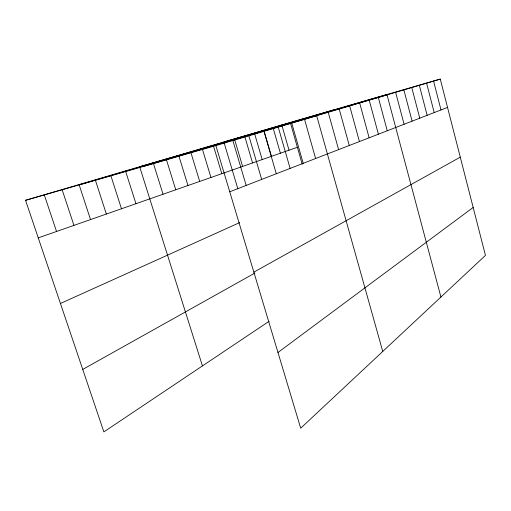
<?xml version="1.0" encoding="UTF-8"?>
<svg xmlns="http://www.w3.org/2000/svg" width="511" height="511" viewBox="0 0 511 511"><rect width="100%" height="100%" fill="white"/><g stroke="black" fill="none" stroke-linecap="round" stroke-linejoin="round"><path stroke-width="0.77" d="M277.971 352.481L473.167 207.453M269.156 321.259L103.867 431.897L25.55 200.306L290.286 122.442L440.278 79.103L485.45 255.404L300.698 428.192L215.878 145.603L25.55 200.306M82.744 369.427L254.906 273.04M253.858 272.139L460.277 157.145M60.439 303.477L239.761 222.56M229.739 191.791L447.534 107.425M38.255 237.864L297.376 147.277M215.878 145.603L440.278 79.103M80.31 184.567L335.753 109.309M144.46 166.132L386.578 94.618M223.863 141.981L387.038 94.88L440.923 297.051M44.272 194.8L56.536 231.477M62.087 189.562L73.942 225.389M79.064 184.567L90.53 219.589M95.257 179.802L106.358 214.052M110.727 175.254L121.484 208.769M125.508 170.904L135.945 203.71M202.445 365.914L139.656 166.746L316.686 115.729L382.752 351.447M153.211 162.76L163.047 194.237M166.433 159.694L175.765 189.792M178.901 156.027L187.965 185.525M190.871 152.514L199.692 181.424M202.369 149.116L210.96 177.483M213.438 145.865L221.806 173.695M224.093 142.741L237.845 188.808M234.658 139.637L242.597 166.426M232.869 140.57L246.181 185.423M248.876 135.824L261.677 179.425M244.826 136.629L252.568 162.939M254.631 133.754L262.181 159.579M264.078 130.963L271.45 156.34M263.97 131.353L276.298 173.759M278.24 127.124L290.12 168.4M272.976 127.533L280.392 153.211M281.785 124.946L289.028 150.189M291.743 123.119L303.208 163.335M290.286 122.442L302.205 164.203M304.537 119.331L315.619 158.525M328.228 112.305L338.608 149.621M339.215 109.054L349.269 145.488M349.684 105.949L359.431 141.553M359.667 102.992L369.134 137.798M369.204 100.162L378.396 134.208M378.319 97.467L387.255 130.778M395.635 92.331L404.092 124.256M403.869 89.891L412.096 121.152M411.757 87.553L419.774 118.175M419.327 85.311L427.139 115.326M433.571 81.089L440.999 109.954M426.589 83.159L434.209 112.586"/></g></svg>
